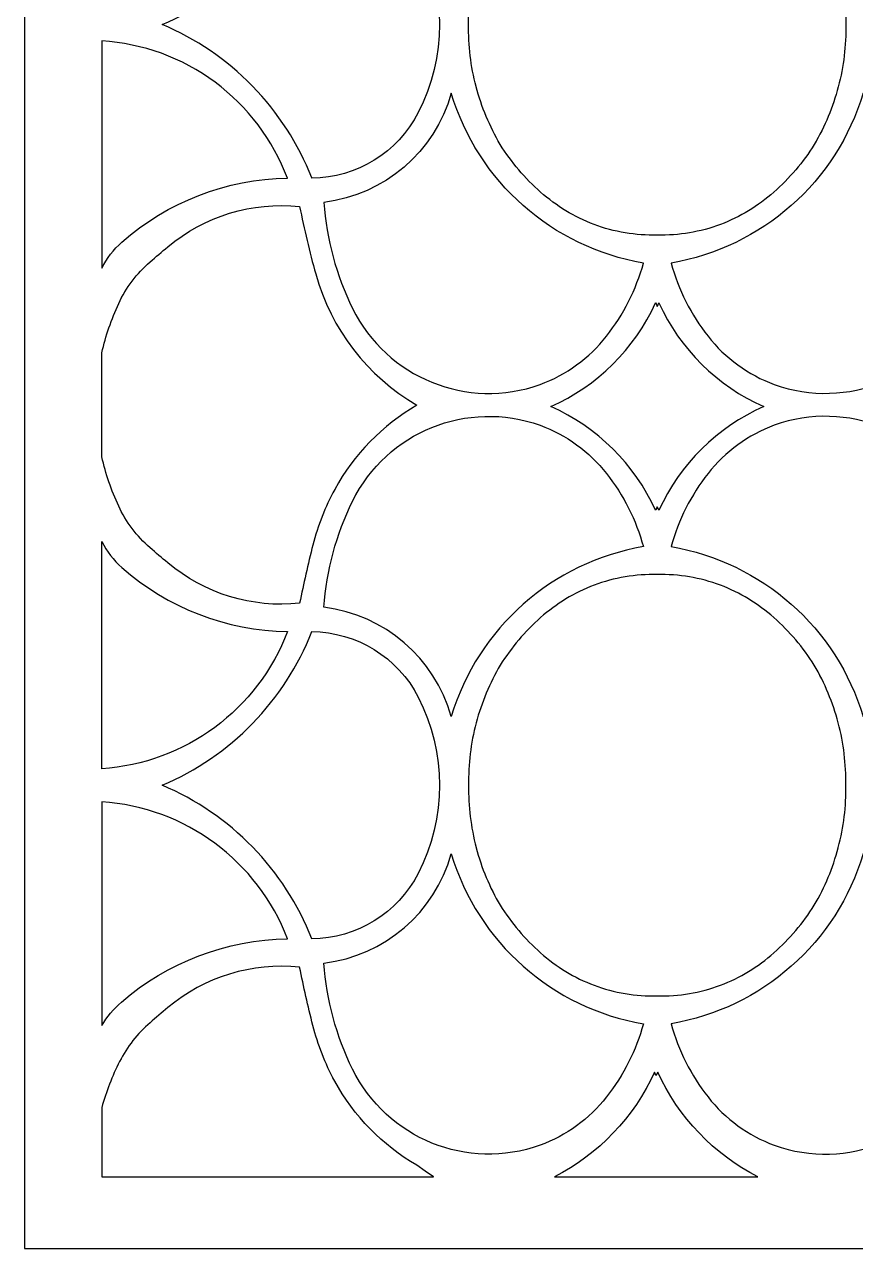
# Model space of a CAD drawing. Header units: centimetres. Extents: x -9.8 to 10.7, y -11.6 to 7.6.
# Drawn here: x -9.8 to -3.19, y -11.58 to -1.84 of the extents above; entities that cross this region are included whole.
import ezdxf

# ---------------------------------------------------------------- set-up
doc = ezdxf.new("R2010")
doc.units = ezdxf.units.CM
doc.header["$MEASUREMENT"] = 0

msp = doc.modelspace()

# ---------------------------------------------------------------- linework, layer by layer
at = {"color": 177}
for points, knots in [([(-9.7995, 7.64805), (-9.7995, 7.64805), (0.26004, 7.64805), (0.26004, 7.64805), (0.26004, 7.64805), (0.26004, 7.64805), (0.26004, -11.57642), (0.26004, -11.57642), (0.26004, -11.57642), (0.26004, -11.57642), (-9.7995, -11.57642), (-9.7995, -11.57642), (-9.7995, -11.57642), (-9.7995, -11.57642), (-9.7995, 7.64805), (-9.7995, 7.64805)], [0, 0, 0, 0, 0.2, 0.2, 0.2, 0.2, 0.4, 0.4, 0.4, 0.4, 0.6, 0.6, 0.6, 0.6, 1, 1, 1, 1]), ([(-3.33041, -2.33967), (-3.33041, -2.33967), (-3.3302, -2.33887), (-3.3302, -2.33887), (-3.3302, -2.33887), (-3.28817, -2.17724), (-3.26805, -2.01074), (-3.2704, -1.84375), (-3.2704, -1.84375), (-3.26805, -1.67661), (-3.2882, -1.50997), (-3.33031, -1.34822), (-3.33031, -1.34822), (-3.33031, -1.34822), (-3.33051, -1.34747), (-3.33051, -1.34747), (-3.33051, -1.34747), (-3.33051, -1.34747), (-3.3307, -1.34676), (-3.3307, -1.34676), (-3.3307, -1.34676), (-3.3307, -1.34676), (-3.33089, -1.34603), (-3.33089, -1.34603), (-3.33089, -1.34603), (-3.37369, -1.18612), (-3.43759, -1.03265), (-3.52095, -0.88962), (-3.52095, -0.88962), (-3.52095, -0.88962), (-3.52145, -0.88878), (-3.52145, -0.88878), (-3.52145, -0.88878), (-3.61033, -0.74825), (-3.71853, -0.62098), (-3.84293, -0.51066), (-3.84293, -0.51066), (-3.96773, -0.39998), (-4.11144, -0.31276), (-4.26724, -0.25318), (-4.26724, -0.25318), (-4.42784, -0.19329), (-4.59838, -0.16478), (-4.76973, -0.16921), (-4.76973, -0.16921), (-4.94108, -0.16479), (-5.11163, -0.19328), (-5.27223, -0.25318), (-5.27223, -0.25318), (-5.42803, -0.31277), (-5.57174, -0.39998), (-5.69653, -0.51066), (-5.69653, -0.51066), (-5.82093, -0.62099), (-5.92914, -0.74825), (-6.01802, -0.88878), (-6.01802, -0.88878), (-6.10241, -1.03199), (-6.16661, -1.18613), (-6.20881, -1.34692), (-6.20881, -1.34692), (-6.20881, -1.34692), (-6.20923, -1.34849), (-6.20923, -1.34849), (-6.20923, -1.34849), (-6.252, -1.51003), (-6.27214, -1.67668), (-6.26907, -1.84375), (-6.26907, -1.84375), (-6.2721, -2.01001), (-6.25218, -2.17584), (-6.20985, -2.33664), (-6.20985, -2.33664), (-6.20985, -2.33664), (-6.2097, -2.33721), (-6.2097, -2.33721), (-6.2097, -2.33721), (-6.2097, -2.33721), (-6.20955, -2.33779), (-6.20955, -2.33779), (-6.20955, -2.33779), (-6.20955, -2.33779), (-6.2093, -2.33874), (-6.2093, -2.33874), (-6.2093, -2.33874), (-6.16641, -2.49996), (-6.1021, -2.65465), (-6.01801, -2.79873), (-6.01801, -2.79873), (-5.92912, -2.93925), (-5.82092, -3.06652), (-5.69653, -3.17685), (-5.69653, -3.17685), (-5.57173, -3.28752), (-5.42803, -3.37474), (-5.27223, -3.43432), (-5.27223, -3.43432), (-5.11163, -3.49421), (-4.94108, -3.52272), (-4.76973, -3.51829), (-4.76973, -3.51829), (-4.59838, -3.52271), (-4.42784, -3.49422), (-4.26724, -3.43432), (-4.26724, -3.43432), (-4.11144, -3.37473), (-3.96773, -3.28753), (-3.84294, -3.17685), (-3.84294, -3.17685), (-3.71854, -3.06652), (-3.61034, -2.93926), (-3.52146, -2.79873), (-3.52146, -2.79873), (-3.52146, -2.79873), (-3.52116, -2.79824), (-3.52116, -2.79824), (-3.52116, -2.79824), (-3.52116, -2.79824), (-3.52087, -2.79773), (-3.52087, -2.79773), (-3.52087, -2.79773), (-3.43724, -2.65421), (-3.37319, -2.50018), (-3.33041, -2.33967), (-3.33041, -2.33967), (-3.33041, -2.33967), (-3.33041, -2.33967), (-3.33041, -2.33967)], [0, 0, 0, 0, 0.030303, 0.030303, 0.030303, 0.030303, 0.0606061, 0.0606061, 0.0606061, 0.0606061, 0.0909091, 0.0909091, 0.0909091, 0.0909091, 0.1212121, 0.1212121, 0.1212121, 0.1212121, 0.1515152, 0.1515152, 0.1515152, 0.1515152, 0.1818182, 0.1818182, 0.1818182, 0.1818182, 0.2121212, 0.2121212, 0.2121212, 0.2121212, 0.2424242, 0.2424242, 0.2424242, 0.2424242, 0.2727273, 0.2727273, 0.2727273, 0.2727273, 0.3030303, 0.3030303, 0.3030303, 0.3030303, 0.3333333, 0.3333333, 0.3333333, 0.3333333, 0.3636364, 0.3636364, 0.3636364, 0.3636364, 0.3939394, 0.3939394, 0.3939394, 0.3939394, 0.4242424, 0.4242424, 0.4242424, 0.4242424, 0.4545455, 0.4545455, 0.4545455, 0.4545455, 0.4848485, 0.4848485, 0.4848485, 0.4848485, 0.5151515, 0.5151515, 0.5151515, 0.5151515, 0.5454545, 0.5454545, 0.5454545, 0.5454545, 0.5757576, 0.5757576, 0.5757576, 0.5757576, 0.6060606, 0.6060606, 0.6060606, 0.6060606, 0.6363636, 0.6363636, 0.6363636, 0.6363636, 0.6666667, 0.6666667, 0.6666667, 0.6666667, 0.6969697, 0.6969697, 0.6969697, 0.6969697, 0.7272727, 0.7272727, 0.7272727, 0.7272727, 0.7575758, 0.7575758, 0.7575758, 0.7575758, 0.7878788, 0.7878788, 0.7878788, 0.7878788, 0.8181818, 0.8181818, 0.8181818, 0.8181818, 0.8484848, 0.8484848, 0.8484848, 0.8484848, 0.8787879, 0.8787879, 0.8787879, 0.8787879, 0.9090909, 0.9090909, 0.9090909, 0.9090909, 0.9393939, 0.9393939, 0.9393939, 0.9393939, 1, 1, 1, 1]), ([(-7.986, -1.35319), (-8.19062, -1.56304), (-8.43526, -1.72986), (-8.70533, -1.84375), (-8.70533, -1.84375), (-8.43691, -1.95716), (-8.19357, -2.12273), (-7.98951, -2.33073), (-7.98951, -2.33073), (-7.98951, -2.33073), (-7.9863, -2.33402), (-7.9863, -2.33402), (-7.9863, -2.33402), (-7.78287, -2.54371), (-7.6231, -2.79187), (-7.51638, -3.06384), (-7.51638, -3.06384), (-7.51638, -3.06384), (-7.51574, -3.06549), (-7.51574, -3.06549), (-7.51574, -3.06549), (-7.15879, -3.06248), (-6.83316, -2.8622), (-6.66986, -2.54479), (-6.66986, -2.54479), (-6.44365, -2.10518), (-6.44316, -1.5839), (-6.66893, -1.14406), (-6.66893, -1.14406), (-6.83223, -0.82597), (-7.15819, -0.62485), (-7.51574, -0.622), (-7.51574, -0.622), (-7.62217, -0.89391), (-7.78163, -1.14206), (-7.98472, -1.35186), (-7.98472, -1.35186), (-7.98472, -1.35186), (-7.98536, -1.35252), (-7.98536, -1.35252), (-7.98536, -1.35252), (-7.98536, -1.35252), (-7.986, -1.35319), (-7.986, -1.35319)], [0, 0, 0, 0, 0.0833333, 0.0833333, 0.0833333, 0.0833333, 0.1666667, 0.1666667, 0.1666667, 0.1666667, 0.25, 0.25, 0.25, 0.25, 0.3333333, 0.3333333, 0.3333333, 0.3333333, 0.4166667, 0.4166667, 0.4166667, 0.4166667, 0.5, 0.5, 0.5, 0.5, 0.5833333, 0.5833333, 0.5833333, 0.5833333, 0.6666667, 0.6666667, 0.6666667, 0.6666667, 0.75, 0.75, 0.75, 0.75, 0.8333333, 0.8333333, 0.8333333, 0.8333333, 1, 1, 1, 1]), ([(-7.70865, -3.06549), (-8.19436, -3.07305), (-8.66112, -3.25364), (-9.02529, -3.57512), (-9.02529, -3.57512), (-9.09111, -3.63321), (-9.14525, -3.70328), (-9.18486, -3.78162), (-9.18486, -3.78162), (-9.18486, -3.78162), (-9.18486, -1.97499), (-9.18486, -1.97499), (-9.18486, -1.97499), (-8.85951, -1.99427), (-8.54666, -2.10803), (-8.28484, -2.30213), (-8.28484, -2.30213), (-8.02444, -2.49687), (-7.82458, -2.76169), (-7.70865, -3.06549)], [0, 0, 0, 0, 0.1666667, 0.1666667, 0.1666667, 0.1666667, 0.3333333, 0.3333333, 0.3333333, 0.3333333, 0.5, 0.5, 0.5, 0.5, 0.6666667, 0.6666667, 0.6666667, 0.6666667, 1, 1, 1, 1]), ([(-6.40653, -2.39032), (-6.19509, -3.09424), (-5.60392, -3.61737), (-4.87935, -3.74066), (-4.87935, -3.74066), (-4.93768, -3.95227), (-5.03767, -4.15021), (-5.17337, -4.32274), (-5.17337, -4.32274), (-5.31029, -4.49685), (-5.49283, -4.62971), (-5.70057, -4.70655), (-5.70057, -4.70655), (-6.2784, -4.91323), (-6.91991, -4.65263), (-7.1912, -4.10217), (-7.1912, -4.10217), (-7.32107, -3.83835), (-7.39854, -3.55172), (-7.4193, -3.2584), (-7.4193, -3.2584), (-6.93755, -3.19915), (-6.5385, -2.85742), (-6.40653, -2.39032)], [0, 0, 0, 0, 0.1428571, 0.1428571, 0.1428571, 0.1428571, 0.2857143, 0.2857143, 0.2857143, 0.2857143, 0.4285714, 0.4285714, 0.4285714, 0.4285714, 0.5714286, 0.5714286, 0.5714286, 0.5714286, 0.7142857, 0.7142857, 0.7142857, 0.7142857, 1, 1, 1, 1]), ([(-3.13293, -2.39032), (-3.0007, -2.85734), (-2.60195, -3.19941), (-2.12017, -3.2584), (-2.12017, -3.2584), (-2.14092, -3.55172), (-2.21841, -3.83833), (-2.34827, -4.10215), (-2.34827, -4.10215), (-2.61899, -4.6529), (-3.26085, -4.91265), (-3.83889, -4.70655), (-3.83889, -4.70655), (-4.04664, -4.62973), (-4.22916, -4.49683), (-4.36609, -4.32274), (-4.36609, -4.32274), (-4.5018, -4.15021), (-4.60177, -3.95227), (-4.6601, -3.74066), (-4.6601, -3.74066), (-3.93559, -3.61701), (-3.34402, -3.09434), (-3.13293, -2.39032), (-3.13293, -2.39032), (-3.13293, -2.39032), (-3.13293, -2.39032), (-3.13293, -2.39032)], [0, 0, 0, 0, 0.125, 0.125, 0.125, 0.125, 0.25, 0.25, 0.25, 0.25, 0.375, 0.375, 0.375, 0.375, 0.5, 0.5, 0.5, 0.5, 0.625, 0.625, 0.625, 0.625, 0.75, 0.75, 0.75, 0.75, 1, 1, 1, 1]), ([(-9.18485, -4.45432), (-9.18485, -4.45432), (-9.18486, -5.28202), (-9.18486, -5.28202), (-9.18486, -5.28202), (-9.15359, -5.41681), (-9.10865, -5.54804), (-9.05071, -5.67369), (-9.05071, -5.67369), (-8.99224, -5.80046), (-8.90736, -5.9132), (-8.80168, -6.00441), (-8.80168, -6.00441), (-8.75484, -6.04483), (-8.70773, -6.08492), (-8.66034, -6.12468), (-8.66034, -6.12468), (-8.36874, -6.36925), (-7.99075, -6.48517), (-7.6122, -6.44586), (-7.6122, -6.44586), (-7.58119, -6.29055), (-7.54603, -6.13609), (-7.50678, -5.98266), (-7.50678, -5.98266), (-7.46738, -5.82869), (-7.40923, -5.6801), (-7.33366, -5.54028), (-7.33366, -5.54028), (-7.18082, -5.26167), (-6.95464, -5.03001), (-6.67982, -4.87046), (-6.67982, -4.87046), (-7.07394, -4.64154), (-7.36283, -4.26701), (-7.48443, -3.82774), (-7.48443, -3.82774), (-7.53352, -3.65029), (-7.57615, -3.47111), (-7.6122, -3.29055), (-7.6122, -3.29055), (-7.99076, -3.25133), (-8.36881, -3.36709), (-8.66036, -3.61174), (-8.66036, -3.61174), (-8.70774, -3.65149), (-8.75485, -3.69158), (-8.80168, -3.73199), (-8.80168, -3.73199), (-8.90735, -3.82321), (-8.99224, -3.93593), (-9.05069, -4.06269), (-9.05069, -4.06269), (-9.10864, -4.18834), (-9.15358, -4.31954), (-9.18485, -4.45432)], [0, 0, 0, 0, 0.0666667, 0.0666667, 0.0666667, 0.0666667, 0.1333333, 0.1333333, 0.1333333, 0.1333333, 0.2, 0.2, 0.2, 0.2, 0.2666667, 0.2666667, 0.2666667, 0.2666667, 0.3333333, 0.3333333, 0.3333333, 0.3333333, 0.4, 0.4, 0.4, 0.4, 0.4666667, 0.4666667, 0.4666667, 0.4666667, 0.5333333, 0.5333333, 0.5333333, 0.5333333, 0.6, 0.6, 0.6, 0.6, 0.6666667, 0.6666667, 0.6666667, 0.6666667, 0.7333333, 0.7333333, 0.7333333, 0.7333333, 0.8, 0.8, 0.8, 0.8, 0.8666667, 0.8666667, 0.8666667, 0.8666667, 1, 1, 1, 1]), ([(-3.92287, -4.88203), (-4.29231, -4.71868), (-4.58897, -4.42501), (-4.75623, -4.05734), (-4.75623, -4.05734), (-4.76057, -4.06654), (-4.76496, -4.07572), (-4.76942, -4.08488), (-4.76942, -4.08488), (-4.77388, -4.07574), (-4.77827, -4.06656), (-4.78256, -4.05734), (-4.78256, -4.05734), (-4.95, -4.42478), (-5.24668, -4.71817), (-5.61588, -4.88169), (-5.61588, -4.88169), (-5.24671, -5.04529), (-4.95024, -5.3389), (-4.7829, -5.70639), (-4.7829, -5.70639), (-4.77858, -5.69716), (-4.77419, -5.68797), (-4.76974, -5.67882), (-4.76974, -5.67882), (-4.76529, -5.68797), (-4.76089, -5.69717), (-4.75656, -5.70639), (-4.75656, -5.70639), (-4.58922, -5.33874), (-4.29235, -5.04528), (-3.92287, -4.88203)], [0, 0, 0, 0, 0.1111111, 0.1111111, 0.1111111, 0.1111111, 0.2222222, 0.2222222, 0.2222222, 0.2222222, 0.3333333, 0.3333333, 0.3333333, 0.3333333, 0.4444444, 0.4444444, 0.4444444, 0.4444444, 0.5555556, 0.5555556, 0.5555556, 0.5555556, 0.6666667, 0.6666667, 0.6666667, 0.6666667, 0.7777778, 0.7777778, 0.7777778, 0.7777778, 1, 1, 1, 1]), ([(-6.40653, -7.34609), (-6.19561, -6.64262), (-5.6033, -6.11929), (-4.87935, -5.99575), (-4.87935, -5.99575), (-4.9377, -5.78408), (-5.03762, -5.58625), (-5.17337, -5.41367), (-5.17337, -5.41367), (-5.31035, -5.23952), (-5.49275, -5.10671), (-5.70057, -5.02986), (-5.70057, -5.02986), (-6.27927, -4.82353), (-6.92016, -5.08289), (-7.1912, -5.63424), (-7.1912, -5.63424), (-7.32109, -5.89814), (-7.39855, -6.18462), (-7.4193, -6.47801), (-7.4193, -6.47801), (-6.93792, -6.53694), (-6.53865, -6.87947), (-6.40653, -7.34609)], [0, 0, 0, 0, 0.1428571, 0.1428571, 0.1428571, 0.1428571, 0.2857143, 0.2857143, 0.2857143, 0.2857143, 0.4285714, 0.4285714, 0.4285714, 0.4285714, 0.5714286, 0.5714286, 0.5714286, 0.5714286, 0.7142857, 0.7142857, 0.7142857, 0.7142857, 1, 1, 1, 1]), ([(-3.13293, -7.34609), (-3.34436, -6.64217), (-3.93553, -6.11904), (-4.6601, -5.99575), (-4.6601, -5.99575), (-4.60178, -5.78414), (-4.50179, -5.58621), (-4.36609, -5.41367), (-4.36609, -5.41367), (-4.22917, -5.23957), (-4.04663, -5.10671), (-3.83889, -5.02987), (-3.83889, -5.02987), (-3.26106, -4.82319), (-2.61955, -5.08379), (-2.34827, -5.63426), (-2.34827, -5.63426), (-2.2184, -5.89808), (-2.14094, -6.18469), (-2.12017, -6.47801), (-2.12017, -6.47801), (-2.60192, -6.53727), (-3.00096, -6.87901), (-3.13293, -7.34609)], [0, 0, 0, 0, 0.1428571, 0.1428571, 0.1428571, 0.1428571, 0.2857143, 0.2857143, 0.2857143, 0.2857143, 0.4285714, 0.4285714, 0.4285714, 0.4285714, 0.5714286, 0.5714286, 0.5714286, 0.5714286, 0.7142857, 0.7142857, 0.7142857, 0.7142857, 1, 1, 1, 1]), ([(-9.18486, -5.95478), (-9.18486, -5.95478), (-9.18486, -7.76141), (-9.18486, -7.76141), (-9.18486, -7.76141), (-8.52176, -7.71731), (-7.94537, -7.29189), (-7.70865, -6.67092), (-7.70865, -6.67092), (-8.19413, -6.66344), (-8.66123, -6.48255), (-9.02529, -6.1613), (-9.02529, -6.1613), (-9.09109, -6.10322), (-9.14526, -6.03311), (-9.18486, -5.95478)], [0, 0, 0, 0, 0.2, 0.2, 0.2, 0.2, 0.4, 0.4, 0.4, 0.4, 0.6, 0.6, 0.6, 0.6, 1, 1, 1, 1]), ([(-3.27039, -7.89266), (-3.26733, -8.05952), (-3.28743, -8.22605), (-3.33011, -8.3874), (-3.33011, -8.3874), (-3.33011, -8.3874), (-3.33045, -8.38872), (-3.33045, -8.38872), (-3.33045, -8.38872), (-3.33045, -8.38872), (-3.3307, -8.38962), (-3.3307, -8.38962), (-3.3307, -8.38962), (-3.3728, -8.54997), (-3.43681, -8.70379), (-3.52089, -8.84669), (-3.52089, -8.84669), (-3.52089, -8.84669), (-3.52117, -8.84716), (-3.52117, -8.84716), (-3.52117, -8.84716), (-3.52117, -8.84716), (-3.52145, -8.84764), (-3.52145, -8.84764), (-3.52145, -8.84764), (-3.6103, -8.98814), (-3.71856, -9.11545), (-3.84294, -9.22575), (-3.84294, -9.22575), (-3.96771, -9.3364), (-4.11149, -9.42363), (-4.26724, -9.48323), (-4.26724, -9.48323), (-4.4278, -9.54311), (-4.59843, -9.5716), (-4.76973, -9.5672), (-4.76973, -9.5672), (-4.94104, -9.57161), (-5.11167, -9.5431), (-5.27223, -9.48323), (-5.27223, -9.48323), (-5.42799, -9.42364), (-5.57175, -9.33639), (-5.69652, -9.22574), (-5.69652, -9.22574), (-5.8209, -9.11544), (-5.92914, -8.98813), (-6.01801, -8.84764), (-6.01801, -8.84764), (-6.1024, -8.70442), (-6.16662, -8.55019), (-6.20883, -8.3894), (-6.20883, -8.3894), (-6.20883, -8.3894), (-6.20909, -8.3884), (-6.20909, -8.3884), (-6.20909, -8.3884), (-6.25124, -8.22661), (-6.27141, -8.05983), (-6.26906, -7.89266), (-6.26906, -7.89266), (-6.27213, -7.72558), (-6.25198, -7.55885), (-6.2092, -7.39732), (-6.2092, -7.39732), (-6.2092, -7.39732), (-6.20905, -7.39671), (-6.20905, -7.39671), (-6.20905, -7.39671), (-6.20905, -7.39671), (-6.20888, -7.39611), (-6.20888, -7.39611), (-6.20888, -7.39611), (-6.16601, -7.23548), (-6.10181, -7.08127), (-6.01801, -6.93768), (-6.01801, -6.93768), (-5.92915, -6.79719), (-5.8209, -6.66988), (-5.69653, -6.55957), (-5.69653, -6.55957), (-5.57176, -6.44891), (-5.42799, -6.36167), (-5.27223, -6.30208), (-5.27223, -6.30208), (-5.11167, -6.24221), (-4.94104, -6.21371), (-4.76973, -6.21813), (-4.76973, -6.21813), (-4.59843, -6.2137), (-4.4278, -6.24222), (-4.26724, -6.30208), (-4.26724, -6.30208), (-4.11148, -6.36166), (-3.96771, -6.44891), (-3.84294, -6.55956), (-3.84294, -6.55956), (-3.71856, -6.66986), (-3.61031, -6.79718), (-3.52145, -6.93767), (-3.52145, -6.93767), (-3.43768, -7.08122), (-3.37349, -7.23538), (-3.33063, -7.39595), (-3.33063, -7.39595), (-3.33063, -7.39595), (-3.33041, -7.39678), (-3.33041, -7.39678), (-3.33041, -7.39678), (-3.33041, -7.39678), (-3.33019, -7.39759), (-3.33019, -7.39759), (-3.33019, -7.39759), (-3.28817, -7.55917), (-3.26805, -7.72572), (-3.27039, -7.89266)], [0, 0, 0, 0, 0.0333333, 0.0333333, 0.0333333, 0.0333333, 0.0666667, 0.0666667, 0.0666667, 0.0666667, 0.1, 0.1, 0.1, 0.1, 0.1333333, 0.1333333, 0.1333333, 0.1333333, 0.1666667, 0.1666667, 0.1666667, 0.1666667, 0.2, 0.2, 0.2, 0.2, 0.2333333, 0.2333333, 0.2333333, 0.2333333, 0.2666667, 0.2666667, 0.2666667, 0.2666667, 0.3, 0.3, 0.3, 0.3, 0.3333333, 0.3333333, 0.3333333, 0.3333333, 0.3666667, 0.3666667, 0.3666667, 0.3666667, 0.4, 0.4, 0.4, 0.4, 0.4333333, 0.4333333, 0.4333333, 0.4333333, 0.4666667, 0.4666667, 0.4666667, 0.4666667, 0.5, 0.5, 0.5, 0.5, 0.5333333, 0.5333333, 0.5333333, 0.5333333, 0.5666667, 0.5666667, 0.5666667, 0.5666667, 0.6, 0.6, 0.6, 0.6, 0.6333333, 0.6333333, 0.6333333, 0.6333333, 0.6666667, 0.6666667, 0.6666667, 0.6666667, 0.7, 0.7, 0.7, 0.7, 0.7333333, 0.7333333, 0.7333333, 0.7333333, 0.7666667, 0.7666667, 0.7666667, 0.7666667, 0.8, 0.8, 0.8, 0.8, 0.8333333, 0.8333333, 0.8333333, 0.8333333, 0.8666667, 0.8666667, 0.8666667, 0.8666667, 0.9, 0.9, 0.9, 0.9, 0.9333333, 0.9333333, 0.9333333, 0.9333333, 1, 1, 1, 1]), ([(-8.70533, -7.89266), (-8.16046, -8.1228), (-7.7314, -8.56364), (-7.51574, -9.1144), (-7.51574, -9.1144), (-7.15879, -9.1114), (-6.83316, -8.9111), (-6.66986, -8.5937), (-6.66986, -8.5937), (-6.44365, -8.15408), (-6.44316, -7.6328), (-6.66893, -7.19296), (-6.66893, -7.19296), (-6.83224, -6.87488), (-7.15819, -6.67376), (-7.51574, -6.67091), (-7.51574, -6.67091), (-7.73127, -7.22173), (-8.16051, -7.66239), (-8.70533, -7.89266)], [0, 0, 0, 0, 0.1666667, 0.1666667, 0.1666667, 0.1666667, 0.3333333, 0.3333333, 0.3333333, 0.3333333, 0.5, 0.5, 0.5, 0.5, 0.6666667, 0.6666667, 0.6666667, 0.6666667, 1, 1, 1, 1]), ([(-9.18486, -9.80424), (-9.18486, -9.80424), (-9.18486, -8.02469), (-9.18486, -8.02469), (-9.18486, -8.02469), (-8.52234, -8.06796), (-7.94547, -8.49416), (-7.70864, -9.1144), (-7.70864, -9.1144), (-8.19437, -9.12197), (-8.66171, -9.29985), (-9.02938, -9.61735), (-9.02938, -9.61735), (-9.09114, -9.67068), (-9.14366, -9.73381), (-9.18486, -9.80424)], [0, 0, 0, 0, 0.2, 0.2, 0.2, 0.2, 0.4, 0.4, 0.4, 0.4, 0.6, 0.6, 0.6, 0.6, 1, 1, 1, 1]), ([(-6.40653, -8.43922), (-6.53839, -8.90593), (-6.93796, -9.24811), (-7.4193, -9.3073), (-7.4193, -9.3073), (-7.39853, -9.6007), (-7.3211, -9.88718), (-7.1912, -10.15107), (-7.1912, -10.15107), (-6.91961, -10.70216), (-6.27905, -10.96237), (-5.70057, -10.75545), (-5.70057, -10.75545), (-5.49276, -10.67859), (-5.31034, -10.54581), (-5.17337, -10.37164), (-5.17337, -10.37164), (-5.03763, -10.19906), (-4.93769, -10.00123), (-4.87935, -9.78957), (-4.87935, -9.78957), (-5.60336, -9.66637), (-6.19526, -9.1426), (-6.40653, -8.43922), (-6.40653, -8.43922), (-6.40653, -8.43922), (-6.40653, -8.43922), (-6.40653, -8.43922)], [0, 0, 0, 0, 0.125, 0.125, 0.125, 0.125, 0.25, 0.25, 0.25, 0.25, 0.375, 0.375, 0.375, 0.375, 0.5, 0.5, 0.5, 0.5, 0.625, 0.625, 0.625, 0.625, 0.75, 0.75, 0.75, 0.75, 1, 1, 1, 1]), ([(-3.13293, -8.43922), (-3.0007, -8.90624), (-2.60195, -9.24832), (-2.12017, -9.3073), (-2.12017, -9.3073), (-2.14092, -9.60062), (-2.21841, -9.88723), (-2.34827, -10.15106), (-2.34827, -10.15106), (-2.61899, -10.7018), (-3.26085, -10.96155), (-3.83889, -10.75545), (-3.83889, -10.75545), (-4.04664, -10.67864), (-4.22916, -10.54573), (-4.36609, -10.37164), (-4.36609, -10.37164), (-4.5018, -10.19912), (-4.60177, -10.00118), (-4.6601, -9.78957), (-4.6601, -9.78957), (-3.93559, -9.66592), (-3.34402, -9.14325), (-3.13293, -8.43922), (-3.13293, -8.43922), (-3.13293, -8.43922), (-3.13293, -8.43922), (-3.13293, -8.43922)], [0, 0, 0, 0, 0.125, 0.125, 0.125, 0.125, 0.25, 0.25, 0.25, 0.25, 0.375, 0.375, 0.375, 0.375, 0.5, 0.5, 0.5, 0.5, 0.625, 0.625, 0.625, 0.625, 0.75, 0.75, 0.75, 0.75, 1, 1, 1, 1]), ([(-9.18486, -10.45449), (-9.14998, -10.32833), (-9.10252, -10.20597), (-9.04322, -10.08928), (-9.04322, -10.08928), (-8.98352, -9.97179), (-8.90145, -9.86701), (-8.80168, -9.7809), (-8.80168, -9.7809), (-8.75485, -9.74049), (-8.70774, -9.7004), (-8.66036, -9.66064), (-8.66036, -9.66064), (-8.36896, -9.41613), (-7.99056, -9.30026), (-7.6122, -9.33946), (-7.6122, -9.33946), (-7.58118, -9.49477), (-7.54603, -9.64922), (-7.50677, -9.80266), (-7.50677, -9.80266), (-7.46736, -9.95665), (-7.40924, -10.1052), (-7.33366, -10.24504), (-7.33366, -10.24504), (-7.18074, -10.52373), (-6.95475, -10.75528), (-6.67982, -10.91486), (-6.67982, -10.91486), (-6.67982, -10.91486), (-6.61454, -10.96084), (-6.61454, -10.96084), (-6.61454, -10.96084), (-6.61454, -10.96084), (-6.54925, -11.00682), (-6.54925, -11.00682), (-6.54925, -11.00682), (-6.54925, -11.00682), (-9.18486, -11.00682), (-9.18486, -11.00682), (-9.18486, -11.00682), (-9.18486, -11.00682), (-9.18486, -10.45449), (-9.18486, -10.45449), (-9.18486, -10.45449), (-9.18486, -10.45449), (-9.18486, -10.45449), (-9.18486, -10.45449)], [0, 0, 0, 0, 0.0769231, 0.0769231, 0.0769231, 0.0769231, 0.1538462, 0.1538462, 0.1538462, 0.1538462, 0.2307692, 0.2307692, 0.2307692, 0.2307692, 0.3076923, 0.3076923, 0.3076923, 0.3076923, 0.3846154, 0.3846154, 0.3846154, 0.3846154, 0.4615385, 0.4615385, 0.4615385, 0.4615385, 0.5384615, 0.5384615, 0.5384615, 0.5384615, 0.6153846, 0.6153846, 0.6153846, 0.6153846, 0.6923077, 0.6923077, 0.6923077, 0.6923077, 0.7692308, 0.7692308, 0.7692308, 0.7692308, 0.8461538, 0.8461538, 0.8461538, 0.8461538, 1, 1, 1, 1]), ([(-3.96898, -11.00682), (-3.96898, -11.00682), (-5.5875, -11.00682), (-5.5875, -11.00682), (-5.5875, -11.00682), (-5.23577, -10.82691), (-4.95513, -10.53304), (-4.7914, -10.17349), (-4.7914, -10.17349), (-4.78709, -10.18271), (-4.7827, -10.19191), (-4.77824, -10.20107), (-4.77824, -10.20107), (-4.77378, -10.19191), (-4.76938, -10.18271), (-4.76507, -10.17349), (-4.76507, -10.17349), (-4.6014, -10.53307), (-4.32067, -10.82684), (-3.96898, -11.00682)], [0, 0, 0, 0, 0.1666667, 0.1666667, 0.1666667, 0.1666667, 0.3333333, 0.3333333, 0.3333333, 0.3333333, 0.5, 0.5, 0.5, 0.5, 0.6666667, 0.6666667, 0.6666667, 0.6666667, 1, 1, 1, 1])]:
    msp.add_open_spline(points, degree=3, knots=knots, dxfattribs=at)
at = {"lineweight": 9}
for points, knots in [([(-9.7995, 7.64805), (-9.7995, 7.64805), (0.26004, 7.64805), (0.26004, 7.64805), (0.26004, 7.64805), (0.26004, 7.64805), (0.26004, -11.57642), (0.26004, -11.57642), (0.26004, -11.57642), (0.26004, -11.57642), (-9.7995, -11.57642), (-9.7995, -11.57642), (-9.7995, -11.57642), (-9.7995, -11.57642), (-9.7995, 7.64805), (-9.7995, 7.64805)], [0, 0, 0, 0, 0.2, 0.2, 0.2, 0.2, 0.4, 0.4, 0.4, 0.4, 0.6, 0.6, 0.6, 0.6, 1, 1, 1, 1]), ([(-3.33041, -2.33967), (-3.33041, -2.33967), (-3.3302, -2.33887), (-3.3302, -2.33887), (-3.3302, -2.33887), (-3.28817, -2.17724), (-3.26805, -2.01074), (-3.2704, -1.84375), (-3.2704, -1.84375), (-3.26805, -1.67661), (-3.2882, -1.50997), (-3.33031, -1.34822), (-3.33031, -1.34822), (-3.33031, -1.34822), (-3.33051, -1.34747), (-3.33051, -1.34747), (-3.33051, -1.34747), (-3.33051, -1.34747), (-3.3307, -1.34676), (-3.3307, -1.34676), (-3.3307, -1.34676), (-3.3307, -1.34676), (-3.33089, -1.34603), (-3.33089, -1.34603), (-3.33089, -1.34603), (-3.37369, -1.18612), (-3.43759, -1.03265), (-3.52095, -0.88962), (-3.52095, -0.88962), (-3.52095, -0.88962), (-3.52145, -0.88878), (-3.52145, -0.88878), (-3.52145, -0.88878), (-3.61033, -0.74825), (-3.71853, -0.62098), (-3.84293, -0.51066), (-3.84293, -0.51066), (-3.96773, -0.39998), (-4.11144, -0.31276), (-4.26724, -0.25318), (-4.26724, -0.25318), (-4.42784, -0.19329), (-4.59838, -0.16478), (-4.76973, -0.16921), (-4.76973, -0.16921), (-4.94108, -0.16479), (-5.11163, -0.19328), (-5.27223, -0.25318), (-5.27223, -0.25318), (-5.42803, -0.31277), (-5.57174, -0.39998), (-5.69653, -0.51066), (-5.69653, -0.51066), (-5.82093, -0.62099), (-5.92914, -0.74825), (-6.01802, -0.88878), (-6.01802, -0.88878), (-6.10241, -1.03199), (-6.16661, -1.18613), (-6.20881, -1.34692), (-6.20881, -1.34692), (-6.20881, -1.34692), (-6.20923, -1.34849), (-6.20923, -1.34849), (-6.20923, -1.34849), (-6.252, -1.51003), (-6.27214, -1.67668), (-6.26907, -1.84375), (-6.26907, -1.84375), (-6.2721, -2.01001), (-6.25218, -2.17584), (-6.20985, -2.33664), (-6.20985, -2.33664), (-6.20985, -2.33664), (-6.2097, -2.33721), (-6.2097, -2.33721), (-6.2097, -2.33721), (-6.2097, -2.33721), (-6.20955, -2.33779), (-6.20955, -2.33779), (-6.20955, -2.33779), (-6.20955, -2.33779), (-6.2093, -2.33874), (-6.2093, -2.33874), (-6.2093, -2.33874), (-6.16641, -2.49996), (-6.1021, -2.65465), (-6.01801, -2.79873), (-6.01801, -2.79873), (-5.92912, -2.93925), (-5.82092, -3.06652), (-5.69653, -3.17685), (-5.69653, -3.17685), (-5.57173, -3.28752), (-5.42803, -3.37474), (-5.27223, -3.43432), (-5.27223, -3.43432), (-5.11163, -3.49421), (-4.94108, -3.52272), (-4.76973, -3.51829), (-4.76973, -3.51829), (-4.59838, -3.52271), (-4.42784, -3.49422), (-4.26724, -3.43432), (-4.26724, -3.43432), (-4.11144, -3.37473), (-3.96773, -3.28753), (-3.84294, -3.17685), (-3.84294, -3.17685), (-3.71854, -3.06652), (-3.61034, -2.93926), (-3.52146, -2.79873), (-3.52146, -2.79873), (-3.52146, -2.79873), (-3.52116, -2.79824), (-3.52116, -2.79824), (-3.52116, -2.79824), (-3.52116, -2.79824), (-3.52087, -2.79773), (-3.52087, -2.79773), (-3.52087, -2.79773), (-3.43724, -2.65421), (-3.37319, -2.50018), (-3.33041, -2.33967)], [0, 0, 0, 0, 0.03125, 0.03125, 0.03125, 0.03125, 0.0625, 0.0625, 0.0625, 0.0625, 0.09375, 0.09375, 0.09375, 0.09375, 0.125, 0.125, 0.125, 0.125, 0.15625, 0.15625, 0.15625, 0.15625, 0.1875, 0.1875, 0.1875, 0.1875, 0.21875, 0.21875, 0.21875, 0.21875, 0.25, 0.25, 0.25, 0.25, 0.28125, 0.28125, 0.28125, 0.28125, 0.3125, 0.3125, 0.3125, 0.3125, 0.34375, 0.34375, 0.34375, 0.34375, 0.375, 0.375, 0.375, 0.375, 0.40625, 0.40625, 0.40625, 0.40625, 0.4375, 0.4375, 0.4375, 0.4375, 0.46875, 0.46875, 0.46875, 0.46875, 0.5, 0.5, 0.5, 0.5, 0.53125, 0.53125, 0.53125, 0.53125, 0.5625, 0.5625, 0.5625, 0.5625, 0.59375, 0.59375, 0.59375, 0.59375, 0.625, 0.625, 0.625, 0.625, 0.65625, 0.65625, 0.65625, 0.65625, 0.6875, 0.6875, 0.6875, 0.6875, 0.71875, 0.71875, 0.71875, 0.71875, 0.75, 0.75, 0.75, 0.75, 0.78125, 0.78125, 0.78125, 0.78125, 0.8125, 0.8125, 0.8125, 0.8125, 0.84375, 0.84375, 0.84375, 0.84375, 0.875, 0.875, 0.875, 0.875, 0.90625, 0.90625, 0.90625, 0.90625, 0.9375, 0.9375, 0.9375, 0.9375, 1, 1, 1, 1]), ([(-7.986, -1.35319), (-8.19062, -1.56304), (-8.43526, -1.72986), (-8.70533, -1.84375), (-8.70533, -1.84375), (-8.43691, -1.95716), (-8.19357, -2.12273), (-7.98951, -2.33073), (-7.98951, -2.33073), (-7.98951, -2.33073), (-7.9863, -2.33402), (-7.9863, -2.33402), (-7.9863, -2.33402), (-7.78287, -2.54371), (-7.6231, -2.79187), (-7.51638, -3.06384), (-7.51638, -3.06384), (-7.51638, -3.06384), (-7.51574, -3.06549), (-7.51574, -3.06549), (-7.51574, -3.06549), (-7.15879, -3.06248), (-6.83316, -2.8622), (-6.66986, -2.54479), (-6.66986, -2.54479), (-6.44365, -2.10518), (-6.44316, -1.5839), (-6.66893, -1.14406), (-6.66893, -1.14406), (-6.83223, -0.82597), (-7.15819, -0.62485), (-7.51574, -0.622), (-7.51574, -0.622), (-7.62217, -0.89391), (-7.78163, -1.14206), (-7.98472, -1.35186), (-7.98472, -1.35186), (-7.98472, -1.35186), (-7.98536, -1.35252), (-7.98536, -1.35252), (-7.98536, -1.35252), (-7.98536, -1.35252), (-7.986, -1.35319), (-7.986, -1.35319)], [0, 0, 0, 0, 0.0833333, 0.0833333, 0.0833333, 0.0833333, 0.1666667, 0.1666667, 0.1666667, 0.1666667, 0.25, 0.25, 0.25, 0.25, 0.3333333, 0.3333333, 0.3333333, 0.3333333, 0.4166667, 0.4166667, 0.4166667, 0.4166667, 0.5, 0.5, 0.5, 0.5, 0.5833333, 0.5833333, 0.5833333, 0.5833333, 0.6666667, 0.6666667, 0.6666667, 0.6666667, 0.75, 0.75, 0.75, 0.75, 0.8333333, 0.8333333, 0.8333333, 0.8333333, 1, 1, 1, 1]), ([(-7.70865, -3.06549), (-8.19436, -3.07305), (-8.66112, -3.25364), (-9.02529, -3.57512), (-9.02529, -3.57512), (-9.09111, -3.63321), (-9.14525, -3.70328), (-9.18486, -3.78162), (-9.18486, -3.78162), (-9.18486, -3.78162), (-9.18486, -1.97499), (-9.18486, -1.97499), (-9.18486, -1.97499), (-8.85951, -1.99427), (-8.54666, -2.10803), (-8.28484, -2.30213), (-8.28484, -2.30213), (-8.02444, -2.49687), (-7.82458, -2.76169), (-7.70865, -3.06549)], [0, 0, 0, 0, 0.1666667, 0.1666667, 0.1666667, 0.1666667, 0.3333333, 0.3333333, 0.3333333, 0.3333333, 0.5, 0.5, 0.5, 0.5, 0.6666667, 0.6666667, 0.6666667, 0.6666667, 1, 1, 1, 1]), ([(-6.40653, -2.39032), (-6.19509, -3.09424), (-5.60392, -3.61737), (-4.87935, -3.74066), (-4.87935, -3.74066), (-4.93768, -3.95227), (-5.03767, -4.15021), (-5.17337, -4.32274), (-5.17337, -4.32274), (-5.31029, -4.49685), (-5.49283, -4.62971), (-5.70057, -4.70655), (-5.70057, -4.70655), (-6.2784, -4.91323), (-6.91991, -4.65263), (-7.1912, -4.10217), (-7.1912, -4.10217), (-7.32107, -3.83835), (-7.39854, -3.55172), (-7.4193, -3.2584), (-7.4193, -3.2584), (-6.93755, -3.19915), (-6.5385, -2.85742), (-6.40653, -2.39032)], [0, 0, 0, 0, 0.1428571, 0.1428571, 0.1428571, 0.1428571, 0.2857143, 0.2857143, 0.2857143, 0.2857143, 0.4285714, 0.4285714, 0.4285714, 0.4285714, 0.5714286, 0.5714286, 0.5714286, 0.5714286, 0.7142857, 0.7142857, 0.7142857, 0.7142857, 1, 1, 1, 1]), ([(-3.13293, -2.39032), (-3.0007, -2.85734), (-2.60195, -3.19941), (-2.12017, -3.2584), (-2.12017, -3.2584), (-2.14092, -3.55172), (-2.21841, -3.83833), (-2.34827, -4.10215), (-2.34827, -4.10215), (-2.61899, -4.6529), (-3.26085, -4.91265), (-3.83889, -4.70655), (-3.83889, -4.70655), (-4.04664, -4.62973), (-4.22916, -4.49683), (-4.36609, -4.32274), (-4.36609, -4.32274), (-4.5018, -4.15021), (-4.60177, -3.95227), (-4.6601, -3.74066), (-4.6601, -3.74066), (-3.93559, -3.61701), (-3.34402, -3.09434), (-3.13293, -2.39032)], [0, 0, 0, 0, 0.1428571, 0.1428571, 0.1428571, 0.1428571, 0.2857143, 0.2857143, 0.2857143, 0.2857143, 0.4285714, 0.4285714, 0.4285714, 0.4285714, 0.5714286, 0.5714286, 0.5714286, 0.5714286, 0.7142857, 0.7142857, 0.7142857, 0.7142857, 1, 1, 1, 1]), ([(-9.18485, -4.45432), (-9.18485, -4.45432), (-9.18486, -5.28202), (-9.18486, -5.28202), (-9.18486, -5.28202), (-9.15359, -5.41681), (-9.10865, -5.54804), (-9.05071, -5.67369), (-9.05071, -5.67369), (-8.99224, -5.80046), (-8.90736, -5.9132), (-8.80168, -6.00441), (-8.80168, -6.00441), (-8.75484, -6.04483), (-8.70773, -6.08492), (-8.66034, -6.12468), (-8.66034, -6.12468), (-8.36874, -6.36925), (-7.99075, -6.48517), (-7.6122, -6.44586), (-7.6122, -6.44586), (-7.58119, -6.29055), (-7.54603, -6.13609), (-7.50678, -5.98266), (-7.50678, -5.98266), (-7.46738, -5.82869), (-7.40923, -5.6801), (-7.33366, -5.54028), (-7.33366, -5.54028), (-7.18082, -5.26167), (-6.95464, -5.03001), (-6.67982, -4.87046), (-6.67982, -4.87046), (-7.07394, -4.64154), (-7.36283, -4.26701), (-7.48443, -3.82774), (-7.48443, -3.82774), (-7.53352, -3.65029), (-7.57615, -3.47111), (-7.6122, -3.29055), (-7.6122, -3.29055), (-7.99076, -3.25133), (-8.36881, -3.36709), (-8.66036, -3.61174), (-8.66036, -3.61174), (-8.70774, -3.65149), (-8.75485, -3.69158), (-8.80168, -3.73199), (-8.80168, -3.73199), (-8.90735, -3.82321), (-8.99224, -3.93593), (-9.05069, -4.06269), (-9.05069, -4.06269), (-9.10864, -4.18834), (-9.15358, -4.31954), (-9.18485, -4.45432)], [0, 0, 0, 0, 0.0666667, 0.0666667, 0.0666667, 0.0666667, 0.1333333, 0.1333333, 0.1333333, 0.1333333, 0.2, 0.2, 0.2, 0.2, 0.2666667, 0.2666667, 0.2666667, 0.2666667, 0.3333333, 0.3333333, 0.3333333, 0.3333333, 0.4, 0.4, 0.4, 0.4, 0.4666667, 0.4666667, 0.4666667, 0.4666667, 0.5333333, 0.5333333, 0.5333333, 0.5333333, 0.6, 0.6, 0.6, 0.6, 0.6666667, 0.6666667, 0.6666667, 0.6666667, 0.7333333, 0.7333333, 0.7333333, 0.7333333, 0.8, 0.8, 0.8, 0.8, 0.8666667, 0.8666667, 0.8666667, 0.8666667, 1, 1, 1, 1]), ([(-3.92287, -4.88203), (-4.29231, -4.71868), (-4.58897, -4.42501), (-4.75623, -4.05734), (-4.75623, -4.05734), (-4.76057, -4.06654), (-4.76496, -4.07572), (-4.76942, -4.08488), (-4.76942, -4.08488), (-4.77388, -4.07574), (-4.77827, -4.06656), (-4.78256, -4.05734), (-4.78256, -4.05734), (-4.95, -4.42478), (-5.24668, -4.71817), (-5.61588, -4.88169), (-5.61588, -4.88169), (-5.24671, -5.04529), (-4.95024, -5.3389), (-4.7829, -5.70639), (-4.7829, -5.70639), (-4.77858, -5.69716), (-4.77419, -5.68797), (-4.76974, -5.67882), (-4.76974, -5.67882), (-4.76529, -5.68797), (-4.76089, -5.69717), (-4.75656, -5.70639), (-4.75656, -5.70639), (-4.58922, -5.33874), (-4.29235, -5.04528), (-3.92287, -4.88203)], [0, 0, 0, 0, 0.1111111, 0.1111111, 0.1111111, 0.1111111, 0.2222222, 0.2222222, 0.2222222, 0.2222222, 0.3333333, 0.3333333, 0.3333333, 0.3333333, 0.4444444, 0.4444444, 0.4444444, 0.4444444, 0.5555556, 0.5555556, 0.5555556, 0.5555556, 0.6666667, 0.6666667, 0.6666667, 0.6666667, 0.7777778, 0.7777778, 0.7777778, 0.7777778, 1, 1, 1, 1]), ([(-6.40653, -7.34609), (-6.19561, -6.64262), (-5.6033, -6.11929), (-4.87935, -5.99575), (-4.87935, -5.99575), (-4.9377, -5.78408), (-5.03762, -5.58625), (-5.17337, -5.41367), (-5.17337, -5.41367), (-5.31035, -5.23952), (-5.49275, -5.10671), (-5.70057, -5.02986), (-5.70057, -5.02986), (-6.27927, -4.82353), (-6.92016, -5.08289), (-7.1912, -5.63424), (-7.1912, -5.63424), (-7.32109, -5.89814), (-7.39855, -6.18462), (-7.4193, -6.47801), (-7.4193, -6.47801), (-6.93792, -6.53694), (-6.53865, -6.87947), (-6.40653, -7.34609)], [0, 0, 0, 0, 0.1428571, 0.1428571, 0.1428571, 0.1428571, 0.2857143, 0.2857143, 0.2857143, 0.2857143, 0.4285714, 0.4285714, 0.4285714, 0.4285714, 0.5714286, 0.5714286, 0.5714286, 0.5714286, 0.7142857, 0.7142857, 0.7142857, 0.7142857, 1, 1, 1, 1]), ([(-3.13293, -7.34609), (-3.34436, -6.64217), (-3.93553, -6.11904), (-4.6601, -5.99575), (-4.6601, -5.99575), (-4.60178, -5.78414), (-4.50179, -5.58621), (-4.36609, -5.41367), (-4.36609, -5.41367), (-4.22917, -5.23957), (-4.04663, -5.10671), (-3.83889, -5.02987), (-3.83889, -5.02987), (-3.26106, -4.82319), (-2.61955, -5.08379), (-2.34827, -5.63426), (-2.34827, -5.63426), (-2.2184, -5.89808), (-2.14094, -6.18469), (-2.12017, -6.47801), (-2.12017, -6.47801), (-2.60192, -6.53727), (-3.00096, -6.87901), (-3.13293, -7.34609)], [0, 0, 0, 0, 0.1428571, 0.1428571, 0.1428571, 0.1428571, 0.2857143, 0.2857143, 0.2857143, 0.2857143, 0.4285714, 0.4285714, 0.4285714, 0.4285714, 0.5714286, 0.5714286, 0.5714286, 0.5714286, 0.7142857, 0.7142857, 0.7142857, 0.7142857, 1, 1, 1, 1]), ([(-9.18486, -5.95478), (-9.18486, -5.95478), (-9.18486, -7.76141), (-9.18486, -7.76141), (-9.18486, -7.76141), (-8.52176, -7.71731), (-7.94537, -7.29189), (-7.70865, -6.67092), (-7.70865, -6.67092), (-8.19413, -6.66344), (-8.66123, -6.48255), (-9.02529, -6.1613), (-9.02529, -6.1613), (-9.09109, -6.10322), (-9.14526, -6.03311), (-9.18486, -5.95478)], [0, 0, 0, 0, 0.2, 0.2, 0.2, 0.2, 0.4, 0.4, 0.4, 0.4, 0.6, 0.6, 0.6, 0.6, 1, 1, 1, 1]), ([(-3.27039, -7.89266), (-3.26733, -8.05952), (-3.28743, -8.22605), (-3.33011, -8.3874), (-3.33011, -8.3874), (-3.33011, -8.3874), (-3.33045, -8.38872), (-3.33045, -8.38872), (-3.33045, -8.38872), (-3.33045, -8.38872), (-3.3307, -8.38962), (-3.3307, -8.38962), (-3.3307, -8.38962), (-3.3728, -8.54997), (-3.43681, -8.70379), (-3.52089, -8.84669), (-3.52089, -8.84669), (-3.52089, -8.84669), (-3.52117, -8.84716), (-3.52117, -8.84716), (-3.52117, -8.84716), (-3.52117, -8.84716), (-3.52145, -8.84764), (-3.52145, -8.84764), (-3.52145, -8.84764), (-3.6103, -8.98814), (-3.71856, -9.11545), (-3.84294, -9.22575), (-3.84294, -9.22575), (-3.96771, -9.3364), (-4.11149, -9.42363), (-4.26724, -9.48323), (-4.26724, -9.48323), (-4.4278, -9.54311), (-4.59843, -9.5716), (-4.76973, -9.5672), (-4.76973, -9.5672), (-4.94104, -9.57161), (-5.11167, -9.5431), (-5.27223, -9.48323), (-5.27223, -9.48323), (-5.42799, -9.42364), (-5.57175, -9.33639), (-5.69652, -9.22574), (-5.69652, -9.22574), (-5.8209, -9.11544), (-5.92914, -8.98813), (-6.01801, -8.84764), (-6.01801, -8.84764), (-6.1024, -8.70442), (-6.16662, -8.55019), (-6.20883, -8.3894), (-6.20883, -8.3894), (-6.20883, -8.3894), (-6.20909, -8.3884), (-6.20909, -8.3884), (-6.20909, -8.3884), (-6.25124, -8.22661), (-6.27141, -8.05983), (-6.26906, -7.89266), (-6.26906, -7.89266), (-6.27213, -7.72558), (-6.25198, -7.55885), (-6.2092, -7.39732), (-6.2092, -7.39732), (-6.2092, -7.39732), (-6.20905, -7.39671), (-6.20905, -7.39671), (-6.20905, -7.39671), (-6.20905, -7.39671), (-6.20888, -7.39611), (-6.20888, -7.39611), (-6.20888, -7.39611), (-6.16601, -7.23548), (-6.10181, -7.08127), (-6.01801, -6.93768), (-6.01801, -6.93768), (-5.92915, -6.79719), (-5.8209, -6.66988), (-5.69653, -6.55957), (-5.69653, -6.55957), (-5.57176, -6.44891), (-5.42799, -6.36167), (-5.27223, -6.30208), (-5.27223, -6.30208), (-5.11167, -6.24221), (-4.94104, -6.21371), (-4.76973, -6.21813), (-4.76973, -6.21813), (-4.59843, -6.2137), (-4.4278, -6.24222), (-4.26724, -6.30208), (-4.26724, -6.30208), (-4.11148, -6.36166), (-3.96771, -6.44891), (-3.84294, -6.55956), (-3.84294, -6.55956), (-3.71856, -6.66986), (-3.61031, -6.79718), (-3.52145, -6.93767), (-3.52145, -6.93767), (-3.43768, -7.08122), (-3.37349, -7.23538), (-3.33063, -7.39595), (-3.33063, -7.39595), (-3.33063, -7.39595), (-3.33041, -7.39678), (-3.33041, -7.39678), (-3.33041, -7.39678), (-3.33041, -7.39678), (-3.33019, -7.39759), (-3.33019, -7.39759), (-3.33019, -7.39759), (-3.28817, -7.55917), (-3.26805, -7.72572), (-3.27039, -7.89266)], [0, 0, 0, 0, 0.0333333, 0.0333333, 0.0333333, 0.0333333, 0.0666667, 0.0666667, 0.0666667, 0.0666667, 0.1, 0.1, 0.1, 0.1, 0.1333333, 0.1333333, 0.1333333, 0.1333333, 0.1666667, 0.1666667, 0.1666667, 0.1666667, 0.2, 0.2, 0.2, 0.2, 0.2333333, 0.2333333, 0.2333333, 0.2333333, 0.2666667, 0.2666667, 0.2666667, 0.2666667, 0.3, 0.3, 0.3, 0.3, 0.3333333, 0.3333333, 0.3333333, 0.3333333, 0.3666667, 0.3666667, 0.3666667, 0.3666667, 0.4, 0.4, 0.4, 0.4, 0.4333333, 0.4333333, 0.4333333, 0.4333333, 0.4666667, 0.4666667, 0.4666667, 0.4666667, 0.5, 0.5, 0.5, 0.5, 0.5333333, 0.5333333, 0.5333333, 0.5333333, 0.5666667, 0.5666667, 0.5666667, 0.5666667, 0.6, 0.6, 0.6, 0.6, 0.6333333, 0.6333333, 0.6333333, 0.6333333, 0.6666667, 0.6666667, 0.6666667, 0.6666667, 0.7, 0.7, 0.7, 0.7, 0.7333333, 0.7333333, 0.7333333, 0.7333333, 0.7666667, 0.7666667, 0.7666667, 0.7666667, 0.8, 0.8, 0.8, 0.8, 0.8333333, 0.8333333, 0.8333333, 0.8333333, 0.8666667, 0.8666667, 0.8666667, 0.8666667, 0.9, 0.9, 0.9, 0.9, 0.9333333, 0.9333333, 0.9333333, 0.9333333, 1, 1, 1, 1]), ([(-8.70533, -7.89266), (-8.16046, -8.1228), (-7.7314, -8.56364), (-7.51574, -9.1144), (-7.51574, -9.1144), (-7.15879, -9.1114), (-6.83316, -8.9111), (-6.66986, -8.5937), (-6.66986, -8.5937), (-6.44365, -8.15408), (-6.44316, -7.6328), (-6.66893, -7.19296), (-6.66893, -7.19296), (-6.83224, -6.87488), (-7.15819, -6.67376), (-7.51574, -6.67091), (-7.51574, -6.67091), (-7.73127, -7.22173), (-8.16051, -7.66239), (-8.70533, -7.89266)], [0, 0, 0, 0, 0.1666667, 0.1666667, 0.1666667, 0.1666667, 0.3333333, 0.3333333, 0.3333333, 0.3333333, 0.5, 0.5, 0.5, 0.5, 0.6666667, 0.6666667, 0.6666667, 0.6666667, 1, 1, 1, 1]), ([(-9.18486, -9.80424), (-9.18486, -9.80424), (-9.18486, -8.02469), (-9.18486, -8.02469), (-9.18486, -8.02469), (-8.52234, -8.06796), (-7.94547, -8.49416), (-7.70864, -9.1144), (-7.70864, -9.1144), (-8.19437, -9.12197), (-8.66171, -9.29985), (-9.02938, -9.61735), (-9.02938, -9.61735), (-9.09114, -9.67068), (-9.14366, -9.73381), (-9.18486, -9.80424)], [0, 0, 0, 0, 0.2, 0.2, 0.2, 0.2, 0.4, 0.4, 0.4, 0.4, 0.6, 0.6, 0.6, 0.6, 1, 1, 1, 1]), ([(-6.40653, -8.43922), (-6.53839, -8.90593), (-6.93796, -9.24811), (-7.4193, -9.3073), (-7.4193, -9.3073), (-7.39853, -9.6007), (-7.3211, -9.88718), (-7.1912, -10.15107), (-7.1912, -10.15107), (-6.91961, -10.70216), (-6.27905, -10.96237), (-5.70057, -10.75545), (-5.70057, -10.75545), (-5.49276, -10.67859), (-5.31034, -10.54581), (-5.17337, -10.37164), (-5.17337, -10.37164), (-5.03763, -10.19906), (-4.93769, -10.00123), (-4.87935, -9.78957), (-4.87935, -9.78957), (-5.60336, -9.66637), (-6.19526, -9.1426), (-6.40653, -8.43922)], [0, 0, 0, 0, 0.1428571, 0.1428571, 0.1428571, 0.1428571, 0.2857143, 0.2857143, 0.2857143, 0.2857143, 0.4285714, 0.4285714, 0.4285714, 0.4285714, 0.5714286, 0.5714286, 0.5714286, 0.5714286, 0.7142857, 0.7142857, 0.7142857, 0.7142857, 1, 1, 1, 1]), ([(-3.13293, -8.43922), (-3.0007, -8.90624), (-2.60195, -9.24832), (-2.12017, -9.3073), (-2.12017, -9.3073), (-2.14092, -9.60062), (-2.21841, -9.88723), (-2.34827, -10.15106), (-2.34827, -10.15106), (-2.61899, -10.7018), (-3.26085, -10.96155), (-3.83889, -10.75545), (-3.83889, -10.75545), (-4.04664, -10.67864), (-4.22916, -10.54573), (-4.36609, -10.37164), (-4.36609, -10.37164), (-4.5018, -10.19912), (-4.60177, -10.00118), (-4.6601, -9.78957), (-4.6601, -9.78957), (-3.93559, -9.66592), (-3.34402, -9.14325), (-3.13293, -8.43922)], [0, 0, 0, 0, 0.1428571, 0.1428571, 0.1428571, 0.1428571, 0.2857143, 0.2857143, 0.2857143, 0.2857143, 0.4285714, 0.4285714, 0.4285714, 0.4285714, 0.5714286, 0.5714286, 0.5714286, 0.5714286, 0.7142857, 0.7142857, 0.7142857, 0.7142857, 1, 1, 1, 1]), ([(-9.18486, -10.45449), (-9.14998, -10.32833), (-9.10252, -10.20597), (-9.04322, -10.08928), (-9.04322, -10.08928), (-8.98352, -9.97179), (-8.90145, -9.86701), (-8.80168, -9.7809), (-8.80168, -9.7809), (-8.75485, -9.74049), (-8.70774, -9.7004), (-8.66036, -9.66064), (-8.66036, -9.66064), (-8.36896, -9.41613), (-7.99056, -9.30026), (-7.6122, -9.33946), (-7.6122, -9.33946), (-7.58118, -9.49477), (-7.54603, -9.64922), (-7.50677, -9.80266), (-7.50677, -9.80266), (-7.46736, -9.95665), (-7.40924, -10.1052), (-7.33366, -10.24504), (-7.33366, -10.24504), (-7.18074, -10.52373), (-6.95475, -10.75528), (-6.67982, -10.91486), (-6.67982, -10.91486), (-6.67982, -10.91486), (-6.61454, -10.96084), (-6.61454, -10.96084), (-6.61454, -10.96084), (-6.61454, -10.96084), (-6.54925, -11.00682), (-6.54925, -11.00682), (-6.54925, -11.00682), (-6.54925, -11.00682), (-9.18486, -11.00682), (-9.18486, -11.00682), (-9.18486, -11.00682), (-9.18486, -11.00682), (-9.18486, -10.45449), (-9.18486, -10.45449)], [0, 0, 0, 0, 0.0833333, 0.0833333, 0.0833333, 0.0833333, 0.1666667, 0.1666667, 0.1666667, 0.1666667, 0.25, 0.25, 0.25, 0.25, 0.3333333, 0.3333333, 0.3333333, 0.3333333, 0.4166667, 0.4166667, 0.4166667, 0.4166667, 0.5, 0.5, 0.5, 0.5, 0.5833333, 0.5833333, 0.5833333, 0.5833333, 0.6666667, 0.6666667, 0.6666667, 0.6666667, 0.75, 0.75, 0.75, 0.75, 0.8333333, 0.8333333, 0.8333333, 0.8333333, 1, 1, 1, 1]), ([(-3.96898, -11.00682), (-3.96898, -11.00682), (-5.5875, -11.00682), (-5.5875, -11.00682), (-5.5875, -11.00682), (-5.23577, -10.82691), (-4.95513, -10.53304), (-4.7914, -10.17349), (-4.7914, -10.17349), (-4.78709, -10.18271), (-4.7827, -10.19191), (-4.77824, -10.20107), (-4.77824, -10.20107), (-4.77378, -10.19191), (-4.76938, -10.18271), (-4.76507, -10.17349), (-4.76507, -10.17349), (-4.6014, -10.53307), (-4.32067, -10.82684), (-3.96898, -11.00682)], [0, 0, 0, 0, 0.1666667, 0.1666667, 0.1666667, 0.1666667, 0.3333333, 0.3333333, 0.3333333, 0.3333333, 0.5, 0.5, 0.5, 0.5, 0.6666667, 0.6666667, 0.6666667, 0.6666667, 1, 1, 1, 1])]:
    msp.add_open_spline(points, degree=3, knots=knots, dxfattribs=at)

doc.saveas('drawing.dxf')
